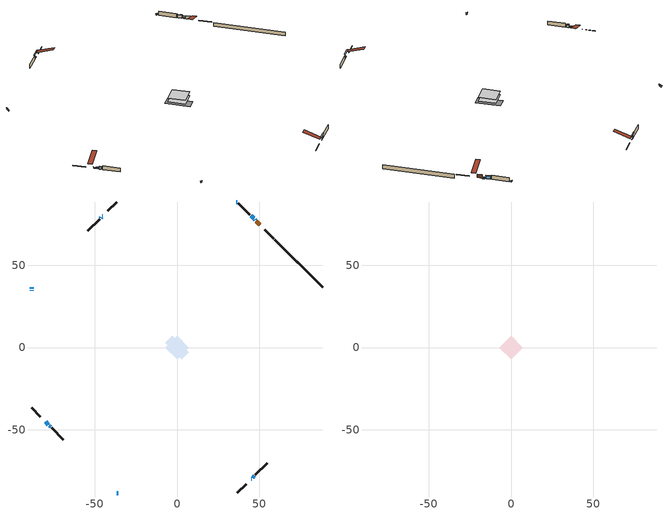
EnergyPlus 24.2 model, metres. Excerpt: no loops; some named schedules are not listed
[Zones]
conditioned space
 floor outside (Floor1 construction): -1.72,0 0,1.72 1.72,0 0,-1.72 z0.58
 floor adiabatic (AdiabaticFloorConstruction): -7.01,0 0,7.01 7.01,0 0,-7.01 z0.58
 floor foundation (Slab1 construction): -7.22,3 -3,7.22 7.22,-3 3,-7.22 z-1.76
 wall outside (RimJoist1 construction): 36.58,-88.31 42,-82.9 / -88.31,-36.58 -82.9,-42 / -36.58,88.31 -42,82.9 / 58.78,66.12 53.36,71.53 z0.58:0.88
 wall outside (AdiabaticWallConstruction 1): 50.25,74.65 48.25,76.64 z0.58:2.61
 wall outside (AdiabaticWallConstruction): 47.6,77.3 47.2,77.69 z0.58:0.76; -88.31,36.58 -88.31,35.78 / -36.58,-88.31 -35.78,-88.31 z0.58:1.47; -79.78,-45.11 -78.09,-46.81 z0.58:1.46; -45.11,79.79 -45.33,79.57 / 45.11,-79.79 45.33,-79.57 z0.58:0.92; -77.43,-47.46 -76.71,-48.18 z0.58:2.21; 46.55,78.35 44.97,79.93 z0.58:2.41; -45.98,78.92 -46.36,78.53 / 36.58,88.31 36.04,88.31 / -88.31,34.86 -88.31,34.31 z0.58:1.19; 45.98,-78.92 46.92,-77.97 z0.58:1.32
 wall outside (Wall1 construction): 47.58,-77.31 54.65,-70.24 / -76.06,-48.84 -68.98,-55.91 / -47.02,77.88 -54.09,70.8 / 44.31,80.59 37.24,87.66 z0.58:3.02
 wall foundation (FoundationWall1 construction): 59.43,65.46,-1.76 59.43,65.46,0.58 85.43,39.47,0.58 85.43,39.47,0.53 88.31,36.58,0.53 88.31,36.58,-1.76
 window (WindowConstruction 8): 47.6,77.3 47.2,77.69 z0.58:0.76
 window (WindowConstruction 5): -88.31,36.58 -88.31,35.78 z0.58:1.46
 window (WindowConstruction 6): -79.78,-45.11 -78.09,-46.81 z0.58:1.46
 window (WindowConstruction 7): -36.58,-88.31 -35.78,-88.31 z0.58:1.46
 window (WindowConstruction 10): -45.11,79.78 -45.32,79.57 z0.58:0.91
 window (WindowConstruction 11): 45.11,-79.78 45.32,-79.57 z0.58:0.91
 window (WindowConstruction 9): -77.43,-47.46 -76.71,-48.18 z0.58:2.2
 window (WindowConstruction): 46.55,78.35 44.97,79.93 z0.58:2.41
 window (WindowConstruction 1): -45.98,78.92 -46.36,78.53 z0.58:1.18
 window (WindowConstruction 2): 36.58,88.31 36.04,88.31 z0.58:1.18
 window (WindowConstruction 3): -88.31,34.85 -88.31,34.31 z0.58:1.18
 window (WindowConstruction 4): 45.98,-78.92 46.92,-77.97 z0.58:1.32
 door (Door): 50.25,74.65 48.25,76.64 z0.58:2.61
 ceiling adiabatic (AdiabaticFloorConstruction): 0,-7.01 7.01,0 0,7.01 -7.01,0 z0.58
attic - vented
 floor to conditioned space (Floor2 construction Reversed): -7.02,0 0,7.02 7.02,0 0,-7.02 z3.02
 roof outside (Roof1 construction): 44.45,-80.44,3.02 37.62,-73.6,6.24 35.82,-75.41,6.24 42.65,-82.24,3.02; -80.44,-44.45,3.02 -73.6,-37.62,6.24 -75.41,-35.82,6.24 -82.24,-42.65,3.02; -44.45,80.44,3.02 -37.62,73.6,6.24 -35.82,75.41,6.24 -42.65,82.24,3.02; 50.9,73.99,3.02 44.07,67.15,6.24 45.87,65.35,6.24 52.7,72.19,3.02
shading: 46.88,78.02 47.92,76.97 49.11,78.16 48.06,79.21 z1.22; -88.31,35.58 -88.31,36.78 -88.73,36.78 -88.73,35.58 z1.67; -77.95,-46.95 -79.93,-44.97 -80.22,-45.26 -78.24,-47.24 z1.67; -35.58,-88.31 -36.78,-88.31 -36.78,-88.73 -35.58,-88.73 z1.67; -47.19,77.71 -43.24,81.65 -43.54,81.94 -47.48,78 z3.55; 47.19,-77.71 43.24,-81.65 43.54,-81.94 47.48,-78 z3.55; -76.57,-48.32 -77.57,-47.32 -77.87,-47.61 -76.86,-48.62 z2.41; 44.82,80.07 46.69,78.21 46.98,78.5 45.11,80.36 z2.61; -46.5,78.39 -45.84,79.06 -46.13,79.35 -46.8,78.68 z1.38; 35.84,88.31 36.78,88.31 36.78,88.73 35.84,88.73 z1.38; -88.31,34.11 -88.31,35.05 -88.73,35.05 -88.73,34.11 z1.38; 47.07,-77.83 45.84,-79.06 46.13,-79.35 47.36,-78.12 z1.52
[Building]
Building 1: Terrain=Suburbs
[Site:Location]
Saskatoon Intl AP_SK: Latitude {deg}=52.17; Longitude {deg}=-106.7; Time Zone {hr}=-6; Elevation {m}=504; Keep Site Location Information=Yes
[Site:GroundTemperature:Shallow]
-3.29371, -5.9198, -6.13011, -4.88389, 0.118965, 5.09852, 9.41553, 12.1502, 12.3826, 10.1583, 5.95142, 1.12462
[Site:WaterMainsTemperature]
Calculation Method=Schedule; Temperature Schedule=mains temperature schedule
[Material] Roughness=Rough; Thermal Absorptance=0.9
Name | Thickness {m} | Conductivity {W/m-K} | Density {kg/m3} | Specific Heat {J/kg-K} | Solar Absorptance | Visible Absorptance
asphalt or fiberglass shingles | 0.00635 | 0.162714 | 1121.4 | 1465.45 | 0.84 | 0.84
ceiling loosefill ins | 0.254 | 0.0480833 | 16.02 | 1046.75 | 0.7 | 0.7
ceiling stud and cavity | 0.1397 | 0.161582 | 65.682 | 1177.47 | 0.7 | 0.7
concrete 4.0 in. | 0.1016 | 1.803125 | 2242.8 | 837.4 | 0.7 | 0.7
concrete 8.0 in. | 0.2032 | 1.803125 | 2242.8 | 837.4 | 0.7 | 0.7
door material | 0.04445 | 0.0451087 | 512.64 | 1214.23 | 0.7 | 0.7
exterior vertical ins | 0.0205838 | 0.029427 | 32.04 | 1214.23 | 0.7 | 0.7
floor covering | 0.0127 | 0.0433444 | 54.468 | 1339.84 | 0.6 | 0.6
floor rigid ins; rim joist rigid ins; wall rigid ins | 0.051816 | 0.029427 | 32.04 | 1214.23 | 0.7 | 0.7
floor rigid ins 1; wall rigid ins 1 | 0.512978 | 0.029427 | 32.04 | 1214.23 | 0.7 | 0.7
floor stud and cavity | 0.1397 | 0.0880357 | 92.3553 | 1139.71 | 0.7 | 0.7
floor stud and cavity 1 | 0.1397 | 1.75129 | 37.0049 | 1207.88 | 0.7 | 0.7
furniture material conditioned space 1 | 0.1524 | 0.115458 | 640.8 | 1214.23 | 0.6 | 0.6
gypsum board | 0.0127 | 0.160291 | 801 | 837.4 | 0.6 | 0.6
gypsum board 1 | 0.0127 | 0.160291 | 801 | 837.4 | 0.7 | 0.7
osb sheathing 0.5 in. | 0.0127 | 0.115458 | 512.64 | 1214.23 | 0.7 | 0.7
osb sheathing 0.75 in. | 0.01905 | 0.115458 | 512.64 | 1214.23 | 0.7 | 0.7
osb sheathing 2.0 in. | 0.0508 | 0.115458 | 512.64 | 1214.23 | 0.7 | 0.7
rim joist stud and cavity | 0.0508 | 0.044277 | 125.044 | 1163.47 | 0.6 | 0.6
slab rigid ins | 0.00606092 | 0.029427 | 32.04 | 1214.23 | 0.7 | 0.7
wall stud and cavity | 0.1397 | 0.255113 | 139.0536 | 1170.24 | 0.7 | 0.7
wall stud and cavity 1 | 0.0889 | 0.380278 | 52.3479 | 1209.89 | 0.7 | 0.7
wall stud and cavity 2 | 0.0889 | 0.391764 | 83.0341 | 1211.67 | 0.7 | 0.7
wood siding | 0.0254 | 0.102417 | 544.68 | 1172.36 | 0.4 | 0.4
wood siding 1; wood siding 2; wood siding 3 | 0.0254 | 0.102417 | 544.68 | 1172.36 | 0.7 | 0.7
[WindowMaterial:SimpleGlazingSystem]
Name | U-Factor {W/m2-K} | Solar Heat Gain Coefficient
WindowMaterial | 1.575645 | 0.59
WindowMaterial 1 | 2.04181 | 0.48
WindowMaterial 2 | 2.00661 | 0.51
WindowMaterial 3 | 1.85216 | 0.53
WindowMaterial 4 | 6.31337 | 0.49
WindowMaterial 5 | 3.04284 | 0.56
WindowMaterial 6 | 3.24952 | 0.43
[Construction]
AdiabaticFloorConstruction: floor stud and cavity 1, floor rigid ins 1, osb sheathing 0.75 in., floor covering
AdiabaticWallConstruction: wood siding 2, wall rigid ins 1, wall stud and cavity 1, gypsum board
AdiabaticWallConstruction 1: wood siding 3, wall rigid ins 1, wall stud and cavity 1, gypsum board
Door: door material
Floor1 construction: floor stud and cavity, floor rigid ins, osb sheathing 0.75 in., floor covering
Floor2 construction Reversed: gypsum board, ceiling stud and cavity, ceiling loosefill ins
FoundationWall1 construction: concrete 8.0 in., gypsum board 1
furniture construction conditioned space 1: furniture material conditioned space 1
PartitionWallConstruction: gypsum board, wall stud and cavity 2, gypsum board
RimJoist1 construction: wood siding 1, rim joist rigid ins, osb sheathing 2.0 in., rim joist stud and cavity
Roof1 construction: asphalt or fiberglass shingles
Slab1 construction: slab rigid ins, concrete 4.0 in.
Wall1 construction: wood siding, wall rigid ins, osb sheathing 0.5 in., wall stud and cavity, gypsum board
WindowConstruction: WindowMaterial
WindowConstruction 1; WindowConstruction 2; WindowConstruction 3: WindowMaterial 1
WindowConstruction 10; WindowConstruction 11: WindowMaterial 6
WindowConstruction 4: WindowMaterial 2
WindowConstruction 5; WindowConstruction 6; WindowConstruction 7: WindowMaterial 3
WindowConstruction 8: WindowMaterial 4
WindowConstruction 9: WindowMaterial 5
[Zone] Multiplier=1; Part of Total Floor Area=Yes
Name | Volume {m3}
attic - vented | 51.5625
conditioned space | 461.8
[Space]
Name | Zone | Volume {m3}
attic - vented 1 | attic - vented | 51.5625
conditioned space 1 | conditioned space | 461.8
[ZoneInfiltration:EffectiveLeakageArea]
infil attic - vented 1: Zone or Space=attic - vented 1; Schedule=Always On Discrete; Effective Air Leakage Area {cm2}=3378.86; Stack Coefficient=0.000224126; Wind Coefficient=1.0115e-05
[ZoneMixing]
whole house fan mix: Zone or Space=attic - vented; Schedule=Always On Continuous; Design Flow Rate Calculation Method=Flow/Zone; Design Flow Rate {m3/s}=0; Source Zone or Space=conditioned space
[SurfaceProperty:ExposedFoundationPerimeter]
Slab1: Exposed Perimeter Calculation Method=TotalExposedPerimeter; Total Exposed Perimeter {m}=40.844
[InternalMass] Zone or ZoneList=conditioned space; Space or SpaceList=conditioned space 1
Name | Construction | Surface Area {m2}
furniture mass conditioned space 1 | furniture construction conditioned space 1 | 76.2562
partition wall mass | PartitionWallConstruction | 190.641
[Lights]
interior lighting: Zone or ZoneList or Space or SpaceList=conditioned space 1; Schedule=interior lighting schedule; Design Level Calculation Method=LightingLevel; Lighting Level {W}=343.2; Return Air Fraction=0; Fraction Radiant=0.6; Fraction Visible=0.2; Fraction Replaceable=1
[People]
occupants: Zone or ZoneList or Space or SpaceList=conditioned space 1; Number of People Schedule=occupants schedule; Number of People Calculation Method=People; Number of People=3; Fraction Radiant=0.314171; Sensible Heat Fraction=0.56303; Activity Level Schedule=occupants activity schedule; Carbon Dioxide Generation Rate {m3/s-W}=0; Enable ASHRAE 55 Comfort Warnings=No; Mean Radiant Temperature Calculation Type=EnclosureAveraged
[ElectricEquipment] Zone or ZoneList or Space or SpaceList=conditioned space 1; Design Level Calculation Method=EquipmentLevel
Name | Schedule | Design Level {W} | Fraction Latent | Fraction Radiant | Fraction Lost
clothes dryer | clothes dryer schedule | 140.772 | 0.015 | 0.081 | 0.85
clothes washer | clothes washer schedule | 32.1985 | 0.03 | 0.162 | 0.7
cooking range | cooking range schedule | 215.147 | 0.08 | 0.432 | 0.2
dishwasher | dishwasher schedule | 66.8632 | 0.3 | 0.18 | 0.4
fridge | fridge schedule | 72.9452 | 0 | 0.6 | 0
mech vent house fan | mech vent house fan schedule | 11.8 | 0 | 0 | 1
mech vent house fan cfis | mech vent house fan cfis schedule | 0 | 0 | 0 | 0
misc plug loads | misc plug loads schedule | 494.7 | 0.045 | 0.513 | 0.1
whole house fan | Always On Discrete | 0 | 0 | 0 | 1
[OtherEquipment] Zone or ZoneList or Space or SpaceList=conditioned space 1; Design Level Calculation Method=EquipmentLevel
Name | Fuel Type | Schedule | Design Level {W} | Fraction Latent | Fraction Radiant | Fraction Lost
clothes dryer 1 | Electricity | clothes dryer schedule | 0 | 0.015 | 0.081 | 0.85
cooking range 1 | Electricity | cooking range schedule | 0 | 0.08 | 0.432 | 0.2
general water use latent | None | general water use schedule | 62.594 | 1 | 0 | 0
general water use sensible | None | general water use schedule | -61.6891 | 0 | 0.6 | 0
mech vent house fan latent load | None | Always On Discrete | 0 | 1 | 0 | 0
mech vent house fan sensible load | None | Always On Discrete | 0 | 0 | 0 | 0
water heater energy adjustment1 | NaturalGas | Always On Discrete | 0.01 | 0 | 0 | 1
[ZoneInfiltration:DesignFlowRate] Zone or ZoneList or Space or SpaceList=conditioned space 1; Schedule=Always On Discrete; Design Flow Rate Calculation Method=Flow/Zone; Design Flow Rate {m3/s}=0
infil flow; natural vent flow; whole house fan flow
[AvailabilityManager:Scheduled]
central ac and furnace airloop Availability Manager: Schedule=Always On Discrete
[Foundation:Kiva]
Foundation Kiva 1: Initial Indoor Air Temperature {C}=21; Wall Height Above Grade {m}=0.580004; Wall Depth Below Slab {m}=0.2032; Custom Block Material Name 1=exterior vertical ins; Custom Block Depth 1 {m}=2.34001; Custom Block X Position 1 {m}=0.2159; Custom Block Z Position 1 {m}=0
[Foundation:Kiva:Settings]
Soil Conductivity {W/m-K}=0.849921; Soil Density {kg/m3}=1842.3; Soil Specific Heat {J/kg-K}=418.7; Ground Solar Absorptivity=0.9; Ground Thermal Absorptivity=0.9; Ground Surface Roughness {m}=0.03; Far-Field Width {m}=40; Deep-Ground Boundary Condition=ZeroFlux; Deep-Ground Depth {m}=40; Minimum Cell Dimension {m}=0.2; Maximum Cell Growth Coefficient=3; Simulation Timestep=Timestep
[Exterior:Lights]
exterior lighting: Schedule=exterior lighting schedule; Design Level {W}=75.6
[EnergyManagementSystem:GlobalVariable]
central_ac_and_furnace_airloop_Fan_RTF
infil_program_Qfan
infil_program_Qinf
natural_vent_program_Qnv
natural_vent_program_Qwhf
[EnergyManagementSystem:Sensor]
Name | Output:Variable or Output:Meter Index Key | Output:Variable or Output:Meter
airflow_gain | infil flow | Infiltration Sensible Heat Gain Energy
airflow_gain_1 | natural vent flow | Infiltration Sensible Heat Gain Energy
airflow_gain_2 | whole house fan flow | Infiltration Sensible Heat Gain Energy
airflow_loss | infil flow | Infiltration Sensible Heat Loss Energy
airflow_loss_1 | natural vent flow | Infiltration Sensible Heat Loss Energy
airflow_loss_2 | whole house fan flow | Infiltration Sensible Heat Loss Energy
clg_load_cond |  | Cooling:EnergyTransfer:Zone:CONDITIONED SPACE
clg_sp_s; clg_sp_s_1 | cooling setpoint | Schedule Value
clothes_dryer_exhaust_0_sch_s | clothes dryer exhaust 0 schedule | Schedule Value
cool_season | cooling season schedule | Schedule Value
htg_load_cond |  | Heating:EnergyTransfer:Zone:CONDITIONED SPACE
htg_sp_s; htg_sp_s_1 | heating setpoint | Schedule Value
ig_ee_conv | clothes dryer | Electric Equipment Convective Heating Energy
ig_ee_conv_2 | cooking range | Electric Equipment Convective Heating Energy
ig_ee_conv_4 | fridge | Electric Equipment Convective Heating Energy
ig_ee_conv_5 | misc plug loads | Electric Equipment Convective Heating Energy
ig_ee_conv_6 | whole house fan | Electric Equipment Convective Heating Energy
ig_ee_rad | clothes dryer | Electric Equipment Radiant Heating Energy
ig_ee_rad_2 | cooking range | Electric Equipment Radiant Heating Energy
ig_ee_rad_4 | fridge | Electric Equipment Radiant Heating Energy
ig_ee_rad_5 | misc plug loads | Electric Equipment Radiant Heating Energy
ig_ee_rad_6 | whole house fan | Electric Equipment Radiant Heating Energy
ig_lgt_conv | interior lighting | Lights Convective Heating Energy
ig_lgt_rad | interior lighting | Lights Radiant Heating Energy
ig_lgt_vis | interior lighting | Lights Visible Radiation Heating Energy
ig_oe_conv | clothes dryer 1 | Other Equipment Convective Heating Energy
ig_oe_conv_1 | cooking range 1 | Other Equipment Convective Heating Energy
ig_oe_conv_2 | general water use latent | Other Equipment Convective Heating Energy
ig_oe_conv_3 | general water use sensible | Other Equipment Convective Heating Energy
ig_oe_conv_4 | water heater energy adjustment1 | Other Equipment Convective Heating Energy
ig_oe_rad | clothes dryer 1 | Other Equipment Radiant Heating Energy
ig_oe_rad_1 | cooking range 1 | Other Equipment Radiant Heating Energy
ig_oe_rad_2 | general water use latent | Other Equipment Radiant Heating Energy
ig_oe_rad_3 | general water use sensible | Other Equipment Radiant Heating Energy
ig_oe_rad_4 | water heater energy adjustment1 | Other Equipment Radiant Heating Energy
ig_ppl_conv | occupants | People Convective Heating Energy
ig_ppl_rad | occupants | People Radiant Heating Energy
im_conv | furniture mass conditioned space 1 | Surface Inside Face Convection Heat Gain Energy
im_conv_1 | partition wall mass | Surface Inside Face Convection Heat Gain Energy
im_ig | furniture mass conditioned space 1 | Surface Inside Face Internal Gains Radiation Heat Gain Energy
im_ig_1 | partition wall mass | Surface Inside Face Internal Gains Radiation Heat Gain Energy
im_lgt | furniture mass conditioned space 1 | Surface Inside Face Lights Radiation Heat Gain Energy
im_lgt_1 | partition wall mass | Surface Inside Face Lights Radiation Heat Gain Energy
im_sol | furniture mass conditioned space 1 | Surface Inside Face Solar Radiation Heat Gain Energy
im_sol_1 | partition wall mass | Surface Inside Face Solar Radiation Heat Gain Energy
im_surf | furniture mass conditioned space 1 | Surface Inside Face Net Surface Thermal Radiation Heat Gain Energy
im_surf_1 | partition wall mass | Surface Inside Face Net Surface Thermal Radiation Heat Gain Energy
mv_conv | mech vent house fan | Electric Equipment Convective Heating Energy
mv_conv_1 | mech vent house fan cfis | Electric Equipment Convective Heating Energy
mv_conv_2 | mech vent house fan latent load | Other Equipment Convective Heating Energy
mv_conv_3 | mech vent house fan sensible load | Other Equipment Convective Heating Energy
mv_rad | mech vent house fan | Electric Equipment Radiant Heating Energy
mv_rad_1 | mech vent house fan cfis | Electric Equipment Radiant Heating Energy
mv_rad_2 | mech vent house fan latent load | Other Equipment Radiant Heating Energy
mv_rad_3 | mech vent house fan sensible load | Other Equipment Radiant Heating Energy
natural_vent_s | natural vent schedule | Schedule Value
out_pb_s |  | Site Outdoor Air Barometric Pressure
out_wt_s |  | Site Outdoor Air Humidity Ratio
site_vw_s |  | Site Wind Speed
ss_back_out | Window1 | Surface Window Shortwave from Zone Back Out Window Heat Transfer Rate
ss_back_out_1 | Window10 | Surface Window Shortwave from Zone Back Out Window Heat Transfer Rate
ss_back_out_10 | Window7 | Surface Window Shortwave from Zone Back Out Window Heat Transfer Rate
ss_back_out_11 | Window8 | Surface Window Shortwave from Zone Back Out Window Heat Transfer Rate
ss_back_out_2 | Window11 | Surface Window Shortwave from Zone Back Out Window Heat Transfer Rate
ss_back_out_3 | Window14 | Surface Window Shortwave from Zone Back Out Window Heat Transfer Rate
ss_back_out_4 | Window15 | Surface Window Shortwave from Zone Back Out Window Heat Transfer Rate
ss_back_out_5 | Window16 | Surface Window Shortwave from Zone Back Out Window Heat Transfer Rate
ss_back_out_6 | Window2 | Surface Window Shortwave from Zone Back Out Window Heat Transfer Rate
ss_back_out_7 | Window4 | Surface Window Shortwave from Zone Back Out Window Heat Transfer Rate
ss_back_out_8 | Window5 | Surface Window Shortwave from Zone Back Out Window Heat Transfer Rate
ss_back_out_9 | Window6 | Surface Window Shortwave from Zone Back Out Window Heat Transfer Rate
ss_conv | Door1 | Surface Inside Face Convection Heat Gain Energy
ss_conv_1 | Window1 | Surface Inside Face Convection Heat Gain Energy
ss_conv_10 | Window6 | Surface Inside Face Convection Heat Gain Energy
ss_conv_11 | Window7 | Surface Inside Face Convection Heat Gain Energy
ss_conv_12 | Window8 | Surface Inside Face Convection Heat Gain Energy
ss_conv_2 | Window10 | Surface Inside Face Convection Heat Gain Energy
ss_conv_3 | Window11 | Surface Inside Face Convection Heat Gain Energy
ss_conv_4 | Window14 | Surface Inside Face Convection Heat Gain Energy
ss_conv_5 | Window15 | Surface Inside Face Convection Heat Gain Energy
ss_conv_6 | Window16 | Surface Inside Face Convection Heat Gain Energy
ss_conv_7 | Window2 | Surface Inside Face Convection Heat Gain Energy
ss_conv_8 | Window4 | Surface Inside Face Convection Heat Gain Energy
ss_conv_9 | Window5 | Surface Inside Face Convection Heat Gain Energy
ss_ig | Door1 | Surface Inside Face Internal Gains Radiation Heat Gain Energy
ss_ig_1 | Window1 | Surface Inside Face Internal Gains Radiation Heat Gain Energy
ss_ig_10 | Window6 | Surface Inside Face Internal Gains Radiation Heat Gain Energy
ss_ig_11 | Window7 | Surface Inside Face Internal Gains Radiation Heat Gain Energy
ss_ig_12 | Window8 | Surface Inside Face Internal Gains Radiation Heat Gain Energy
ss_ig_2 | Window10 | Surface Inside Face Internal Gains Radiation Heat Gain Energy
ss_ig_3 | Window11 | Surface Inside Face Internal Gains Radiation Heat Gain Energy
ss_ig_4 | Window14 | Surface Inside Face Internal Gains Radiation Heat Gain Energy
ss_ig_5 | Window15 | Surface Inside Face Internal Gains Radiation Heat Gain Energy
ss_ig_6 | Window16 | Surface Inside Face Internal Gains Radiation Heat Gain Energy
ss_ig_7 | Window2 | Surface Inside Face Internal Gains Radiation Heat Gain Energy
ss_ig_8 | Window4 | Surface Inside Face Internal Gains Radiation Heat Gain Energy
ss_ig_9 | Window5 | Surface Inside Face Internal Gains Radiation Heat Gain Energy
ss_lgt | Door1 | Surface Inside Face Lights Radiation Heat Gain Energy
ss_sol | Door1 | Surface Inside Face Solar Radiation Heat Gain Energy
ss_surf | Door1 | Surface Inside Face Net Surface Thermal Radiation Heat Gain Energy
ss_surf_1 | Window1 | Surface Inside Face Net Surface Thermal Radiation Heat Gain Energy
ss_surf_10 | Window6 | Surface Inside Face Net Surface Thermal Radiation Heat Gain Energy
ss_surf_11 | Window7 | Surface Inside Face Net Surface Thermal Radiation Heat Gain Energy
ss_surf_12 | Window8 | Surface Inside Face Net Surface Thermal Radiation Heat Gain Energy
ss_surf_2 | Window10 | Surface Inside Face Net Surface Thermal Radiation Heat Gain Energy
ss_surf_3 | Window11 | Surface Inside Face Net Surface Thermal Radiation Heat Gain Energy
ss_surf_4 | Window14 | Surface Inside Face Net Surface Thermal Radiation Heat Gain Energy
ss_surf_5 | Window15 | Surface Inside Face Net Surface Thermal Radiation Heat Gain Energy
ss_surf_6 | Window16 | Surface Inside Face Net Surface Thermal Radiation Heat Gain Energy
ss_surf_7 | Window2 | Surface Inside Face Net Surface Thermal Radiation Heat Gain Energy
ss_surf_8 | Window4 | Surface Inside Face Net Surface Thermal Radiation Heat Gain Energy
ss_surf_9 | Window5 | Surface Inside Face Net Surface Thermal Radiation Heat Gain Energy
ss_trans_in | Window1 | Surface Window Transmitted Solar Radiation Rate
ss_trans_in_1 | Window10 | Surface Window Transmitted Solar Radiation Rate
ss_trans_in_10 | Window7 | Surface Window Transmitted Solar Radiation Rate
ss_trans_in_11 | Window8 | Surface Window Transmitted Solar Radiation Rate
ss_trans_in_2 | Window11 | Surface Window Transmitted Solar Radiation Rate
ss_trans_in_3 | Window14 | Surface Window Transmitted Solar Radiation Rate
ss_trans_in_4 | Window15 | Surface Window Transmitted Solar Radiation Rate
ss_trans_in_5 | Window16 | Surface Window Transmitted Solar Radiation Rate
ss_trans_in_6 | Window2 | Surface Window Transmitted Solar Radiation Rate
ss_trans_in_7 | Window4 | Surface Window Transmitted Solar Radiation Rate
ss_trans_in_8 | Window5 | Surface Window Transmitted Solar Radiation Rate
ss_trans_in_9 | Window6 | Surface Window Transmitted Solar Radiation Rate
ss_trans_out | Window1 | Surface Inside Face Initial Transmitted Diffuse Transmitted Out Window Solar Radiation Rate
ss_trans_out_1 | Window10 | Surface Inside Face Initial Transmitted Diffuse Transmitted Out Window Solar Radiation Rate
ss_trans_out_10 | Window7 | Surface Inside Face Initial Transmitted Diffuse Transmitted Out Window Solar Radiation Rate
ss_trans_out_11 | Window8 | Surface Inside Face Initial Transmitted Diffuse Transmitted Out Window Solar Radiation Rate
ss_trans_out_2 | Window11 | Surface Inside Face Initial Transmitted Diffuse Transmitted Out Window Solar Radiation Rate
ss_trans_out_3 | Window14 | Surface Inside Face Initial Transmitted Diffuse Transmitted Out Window Solar Radiation Rate
ss_trans_out_4 | Window15 | Surface Inside Face Initial Transmitted Diffuse Transmitted Out Window Solar Radiation Rate
ss_trans_out_5 | Window16 | Surface Inside Face Initial Transmitted Diffuse Transmitted Out Window Solar Radiation Rate
ss_trans_out_6 | Window2 | Surface Inside Face Initial Transmitted Diffuse Transmitted Out Window Solar Radiation Rate
ss_trans_out_7 | Window4 | Surface Inside Face Initial Transmitted Diffuse Transmitted Out Window Solar Radiation Rate
ss_trans_out_8 | Window5 | Surface Inside Face Initial Transmitted Diffuse Transmitted Out Window Solar Radiation Rate
ss_trans_out_9 | Window6 | Surface Inside Face Initial Transmitted Diffuse Transmitted Out Window Solar Radiation Rate
s_conv | Floor1 | Surface Inside Face Convection Heat Gain Energy
s_conv_1 | Floor2 | Surface Inside Face Convection Heat Gain Energy
s_conv_10 | Wall1:135 | Surface Inside Face Convection Heat Gain Energy
s_conv_11 | Wall1:225 | Surface Inside Face Convection Heat Gain Energy
s_conv_12 | Wall1:315 | Surface Inside Face Convection Heat Gain Energy
s_conv_13 | Wall1:45 | Surface Inside Face Convection Heat Gain Energy
s_conv_2 | FoundationWall1 | Surface Inside Face Convection Heat Gain Energy
s_conv_3 | inferred conditioned ceiling | Surface Inside Face Convection Heat Gain Energy
s_conv_4 | inferred conditioned floor | Surface Inside Face Convection Heat Gain Energy
s_conv_5 | RimJoist1:135 | Surface Inside Face Convection Heat Gain Energy
s_conv_6 | RimJoist1:225 | Surface Inside Face Convection Heat Gain Energy
s_conv_7 | RimJoist1:315 | Surface Inside Face Convection Heat Gain Energy
s_conv_8 | RimJoist1:45 | Surface Inside Face Convection Heat Gain Energy
s_conv_9 | Slab1 | Surface Inside Face Convection Heat Gain Energy
s_ig | Floor1 | Surface Inside Face Internal Gains Radiation Heat Gain Energy
s_ig_1 | Floor2 | Surface Inside Face Internal Gains Radiation Heat Gain Energy
s_ig_10 | Wall1:135 | Surface Inside Face Internal Gains Radiation Heat Gain Energy
s_ig_11 | Wall1:225 | Surface Inside Face Internal Gains Radiation Heat Gain Energy
s_ig_12 | Wall1:315 | Surface Inside Face Internal Gains Radiation Heat Gain Energy
s_ig_13 | Wall1:45 | Surface Inside Face Internal Gains Radiation Heat Gain Energy
s_ig_2 | FoundationWall1 | Surface Inside Face Internal Gains Radiation Heat Gain Energy
s_ig_3 | inferred conditioned ceiling | Surface Inside Face Internal Gains Radiation Heat Gain Energy
s_ig_4 | inferred conditioned floor | Surface Inside Face Internal Gains Radiation Heat Gain Energy
s_ig_5 | RimJoist1:135 | Surface Inside Face Internal Gains Radiation Heat Gain Energy
s_ig_6 | RimJoist1:225 | Surface Inside Face Internal Gains Radiation Heat Gain Energy
s_ig_7 | RimJoist1:315 | Surface Inside Face Internal Gains Radiation Heat Gain Energy
s_ig_8 | RimJoist1:45 | Surface Inside Face Internal Gains Radiation Heat Gain Energy
